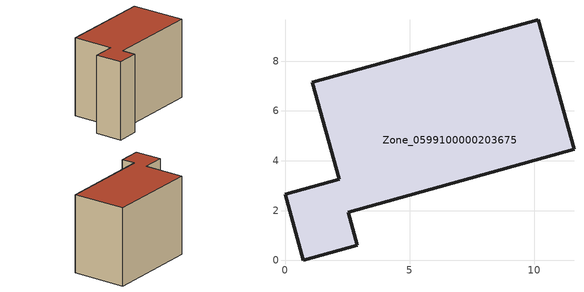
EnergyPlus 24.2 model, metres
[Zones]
Zone_0599100000203675
 floor ground (C_G): 2.54,1.94 2.91,0.61 0.74,0 0,2.65 2.17,3.26 1.09,7.15 10.16,9.66 11.6,4.46 z0
 wall outside (C_F): 2.91,0.61 2.54,1.94 11.6,4.46 10.16,9.66 1.09,7.15 2.17,3.26 0,2.65 0.74,0 2.91,0.61 z0:7.85
 roof outside (C_R): 10.16,9.66 1.09,7.15 2.17,3.26 0,2.65 0.74,0 2.91,0.61 2.54,1.94 11.6,4.46 z7.85
[BUILDING]
Pand.0599100000203675: North Axis=0; Terrain=City; Loads Convergence Tolerance Value=0.04; Temperature Convergence Tolerance Value=0.4; Solar Distribution=FullExterior; Maximum Number of Warmup Days=25; Minimum Number of Warmup Days=1
[Site:Location]
Rotterdam.The.Hague.AP_ZH_NLD Design_Conditions: Latitude=51.96; Longitude=4.45; Time Zone=1; Elevation=-4.5
[SITE:GROUNDTEMPERATURE:BUILDINGSURFACE]
18, 18, 18, 18, 18, 18, 18, 18, 18, 18, 18, 18
[MATERIAL] Thermal Absorptance=0.9; Solar Absorptance=0.7; Visible Absorptance=0.7
Name | Roughness | Thickness | Conductivity | Density | Specific Heat
G.TI.1975-1991 | MediumSmooth | 0.15 | 0.288461 | 540 | 1210
F.TI.1975-1991 | Rough | 0.3 | 0.230769 | 1920 | 840
R.TI.1975-1991 | MediumRough | 0.2 | 0.153846 | 1500 | 1000
[CONSTRUCTION]
C_G: G.TI.1975-1991
C_F: F.TI.1975-1991
C_R: R.TI.1975-1991
[ZONE]
Zone_0599100000203675: Type=1; Multiplier=1; Ceiling Height=Autocalculate; Volume=Autocalculate; Floor Area=autocalculate; Part of Total Floor Area=Yes
[ZONEINFILTRATION:DESIGNFLOWRATE]
Infil_Zone_0599100000203675: Zone or ZoneList or Space or SpaceList=Zone_0599100000203675; Schedule=AlwaysOn; Design Flow Rate Calculation Method=Flow/Area; Flow Rate per Floor Area=0.003; Constant Term Coefficient=1; Temperature Term Coefficient=0; Velocity Term Coefficient=0; Velocity Squared Term Coefficient=0
[HVACTEMPLATE:ZONE:IDEALLOADSAIRSYSTEM]
Zone_0599100000203675: Maximum Heating Supply Air Temperature=50; Minimum Cooling Supply Air Temperature=13; Maximum Heating Supply Air Humidity Ratio=0.0156; Minimum Cooling Supply Air Humidity Ratio=0.0077; Heating Limit=NoLimit; Cooling Limit=NoLimit; Dehumidification Control Type=ConstantSensibleHeatRatio; Cooling Sensible Heat Ratio=0.7; Dehumidification Setpoint=60; Humidification Control Type=None; Humidification Setpoint=30; Outdoor Air Method=None; Outdoor Air Flow Rate per Person=0.00944; Outdoor Air Flow Rate per Zone Floor Area=0; Outdoor Air Flow Rate per Zone=0; Demand Controlled Ventilation Type=None; Outdoor Air Economizer Type=NoEconomizer; Heat Recovery Type=None; Sensible Heat Recovery Effectiveness=0.7; Latent Heat Recovery Effectiveness=0.65
[ZONECONTROL:THERMOSTAT]
ThermostatControl_Zone_0599100000203675: Zone or ZoneList=Zone_0599100000203675; Control Type Schedule=DualSetpointControlType; Control 1=Thermostat_Zone_0599100000203675; Temperature Difference Between Cutout And Setpoint=0
[THERMOSTATSETPOINT:DUALSETPOINT]
Thermostat_Zone_0599100000203675: Heating Setpoint Temperature Schedule=HeatingSetpoint_Zone_0599100000203675; Cooling Setpoint Temperature Schedule=CoolingSetpoint_Zone_0599100000203675
[SCHEDULE:COMPACT]
HeatingSetpoint_Zone_0599100000203675: Through: 12/31, For: AllDays, Until: 24:00, 21
CoolingSetpoint_Zone_0599100000203675: Through: 12/31, For: AllDays, Until: 24:00, 24
DualSetpointControlType: Through: 12/31, For: AllDays, Until: 24:00, 4
AlwaysOn: Through: 12/31, For: AllDays, Until: 24:00, 1
